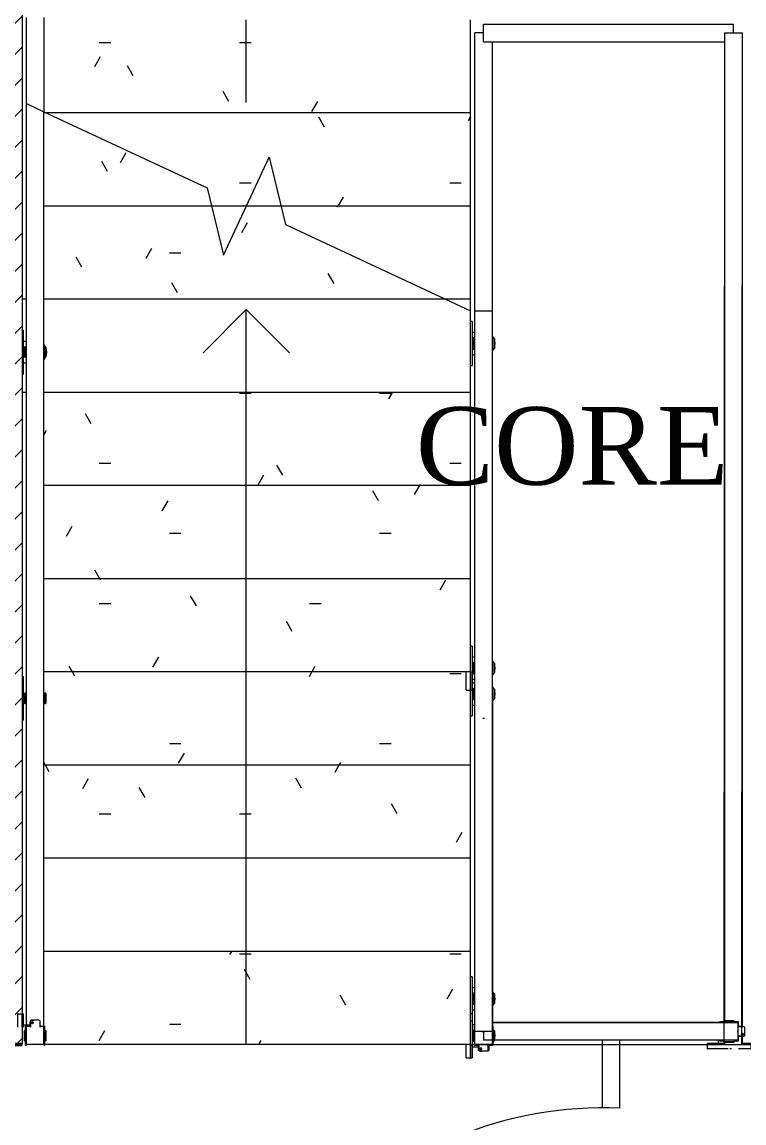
# Model space of a CAD drawing. Header units: millimetres. Extents: x -967280 to 3852, y 2833 to 1955156.
# Drawn here: x -944346 to -942253, y 646869 to 650060 of the extents above; entities that cross this region are included whole.
import ezdxf
from ezdxf.enums import TextEntityAlignment as Align

# ---------------------------------------------------------------- set-up
doc = ezdxf.new("R2010")
doc.units = ezdxf.units.MM
doc.header["$LTSCALE"] = 1000
for name, pattern in [('HRZN_Line-Ptrn-Dash', [4, 2, -2]), ('HRZN_Line-Ptrn-Sold', [9144001.0, 9144000.0, -1]), ('Overhead', [3.96875, 2.38125, -1.5875])]:
    doc.linetypes.add(name, pattern=pattern)
for name, color, linetype, lineweight in [('A-COLS', 8, 'HRZN_Line-Ptrn-Sold', 18), ('A-DIM', 7, 'Continuous', 13), ('A-FLOR-HRAL', 1, 'Continuous', 18), ('A-FLOR-PATT', 1, 'Continuous', 13), ('A-STAIR', 1, 'HRZN_Line-Ptrn-Sold', 13), ('A-WALL', 8, 'HRZN_Line-Ptrn-Sold', 50), ('Up Arrows', 3, 'Continuous', 13)]:
    doc.layers.add(name, color=color, linetype=linetype, lineweight=lineweight)
doc.layers.add('ARCH', color=8, linetype='Continuous')
doc.styles.add('ASD', font='times.ttf')
pattern_1 = [(0, (6650, -35800), (812.8, 203.2), [33.528, -576.072, 33.528, -576.072, -3251.2]), (0, (6650, -35800), (812.8, 203.2), [-1219.2, 33.528, -1185.672, 33.528, -576.072, -1422.4]), (0, (6650, -35800), (812.8, 203.2), [-3048, 33.528, -372.872, 33.528, -982.472]), (120, (6954.8, -35698.4), (-582.3764, 602.3054), [33.528, -576.072, 33.528, -576.072, -3251.2]), (120, (6954.8, -35698.4), (-582.3764, 602.3054), [-1219.2, 33.528, -1185.672, 33.528, -576.072, -1422.4]), (120, (6954.8, -35698.4), (-582.3764, 602.3054), [-3048, 33.528, -372.872, 33.528, -982.472]), (240, (7056.4, -35292), (-230.4236, -805.5054), [33.528, -576.072, 33.528, -576.072, -3251.2]), (240, (7056.4, -35292), (-230.4236, -805.5054), [-1219.2, 33.528, -1185.672, 33.528, -576.072, -1422.4]), (240, (7056.4, -35292), (-230.4236, -805.5054), [-3048, 33.528, -372.872, 33.528, -982.472])]

# ---------------------------------------------------------------- blocks, each defined once
blk = doc.blocks.new('Top Rail Type - Top Rail_Internal_-V7-GROUND FLOOR FFL_1_')
at = {"layer": 'A-STAIR', "linetype": 'Continuous'}
for p, q in [((17937.3, 21906.9), (17886.5, 21906.9)), ((17886.5, 19780), (17886.5, 21906.9)), ((17937.3, 19780), (17937.3, 21906.9)), ((17886.5, 19780), (17911.9, 19780)), ((17912.9, 19780), (17937.3, 19780))]:
    blk.add_line(p, q, dxfattribs=at)
blk = doc.blocks.new('Railing - Fascia 2-V8-GROUND FLOOR FFL_1_')
at = {"layer": 'A-FLOR-HRAL'}
for p, q in [((-15, 25.4), (-15, 40)), ((-13.4, 43.7), (-13.4, 25.4)), ((-10, 45), (10, 45)), ((10, 45), (5.1, 45)), ((13.4, 43.7), (13.4, 25.4)), ((15, 40), (15, 25.4)), ((33.6, 25.4), (33.6, 63.5)), ((38.1, 63.5), (33.6, 63.5)), ((38.1, 25.4), (38.1, 63.5)), ((50.8, 63.5), (38.1, 63.5)), ((38.1, 63.5), (38.1, 25.4)), ((50.8, 63.5), (50.8, 25.4)), ((-29, 16), (-31, 14)), ((-31, 14), (-31, 0)), ((-31, 0), (-31, 14)), ((-25.4, 16), (-29, 16)), ((-29, -16), (-29, 16)), ((-27.5, 27.5), (-27.5, 16)), ((-14.6, 27.5), (-27.5, 27.5)), ((33.6, 31.8), (14.7, 31.8)), ((27.5, 27.5), (14.7, 27.5)), ((29, 16), (25.4, 16)), ((27.5, 16), (27.5, 27.5)), ((31, 14), (29, 16)), ((29, -16), (29, 16)), ((31, 14), (31, 4.2)), ((31, 0), (31, 14)), ((31, 7.7), (31, -7.7)), ((31, -7.7), (31, 7.7)), ((31, 6.6), (31, 0)), ((31, 3.8), (31, 6.6)), ((31, 2.5), (31, 0)), ((-31, -1.1), (-31, -14)), ((-31, -14), (-31, -1.1)), ((-31, -14), (-29, -16)), ((-29, -16), (-25.4, -16)), ((-27.5, -16), (-27.5, -27.5)), ((-25.4, -27.5), (-27.5, -27.5)), ((25.4, -16), (29, -16)), ((27.5, -27.5), (25.4, -27.5)), ((27.5, -27.5), (27.5, -16)), ((29, -16), (31, -14)), ((31, -2.5), (29.7, -2.5)), ((31, -1), (31, -7.4)), ((31, -1), (31, -2.5)), ((31, -14), (31, -1.1)), ((31, -7.4), (31, -3.8)), ((31, -4.2), (31, -14))]:
    blk.add_line(p, q, dxfattribs=at)
blk.add_arc((0, 0), 33.1, 116.3285, 120.9227, dxfattribs=at)
for points, knots in [([(-15, 40), (-15, 40.1), (-15, 40.3), (-15, 40.5), (-15, 40.7), (-14.9, 40.9), (-14.9, 41), (-14.9, 41.2), (-14.8, 41.4), (-14.8, 41.5), (-14.7, 41.7), (-14.7, 41.8), (-14.6, 42), (-14.5, 42.1), (-14.4, 42.3), (-14.4, 42.4), (-14.3, 42.6), (-14.2, 42.7), (-14.1, 42.9), (-14, 43), (-13.9, 43.1), (-13.8, 43.3), (-13.6, 43.5), (-13.5, 43.6), (-13.4, 43.7)], [0, 0, 0, 0, 0.083333, 0.125, 0.166667, 0.208333, 0.25, 0.291667, 0.333333, 0.375, 0.416667, 0.458333, 0.5, 0.541667, 0.583333, 0.625, 0.666667, 0.708333, 0.75, 0.791667, 0.833333, 0.875, 0.916667, 1, 1, 1, 1]), ([(-13.4, 43.7), (-13.1, 43.9), (-12.6, 44.3), (-11.8, 44.7), (-11.1, 44.9), (-10.4, 45), (-10, 45)], [0, 0, 0, 0, 0.333333, 0.5, 0.666667, 1, 1, 1, 1]), ([(10.3, 38), (10.3, 38.3), (10.2, 38.9), (9.9, 39.5), (9.5, 39.9), (9.1, 40.3), (8.4, 40.5), (7.6, 40.5), (6.9, 40.3), (6.5, 39.9), (6, 39.5), (5.7, 38.9), (5.6, 38.3), (5.6, 38)], [0, 0, 0, 0, 0.111111, 0.222222, 0.277778, 0.333333, 0.444444, 0.555556, 0.666667, 0.722222, 0.777778, 0.888889, 1, 1, 1, 1]), ([(5.6, 38), (5.6, 37.7), (5.7, 37.1), (6, 36.5), (6.5, 36.1), (6.9, 35.7), (7.6, 35.5), (8.4, 35.5), (9.1, 35.7), (9.5, 36.1), (9.9, 36.5), (10.2, 37.1), (10.3, 37.7), (10.3, 38)], [0, 0, 0, 0, 0.111111, 0.222222, 0.277778, 0.333333, 0.444444, 0.555556, 0.666667, 0.722222, 0.777778, 0.888889, 1, 1, 1, 1]), ([(10, 45), (10.4, 45), (11.1, 44.9), (11.8, 44.7), (12.6, 44.3), (13.1, 43.9), (13.4, 43.7)], [0, 0, 0, 0, 0.333333, 0.5, 0.666667, 1, 1, 1, 1]), ([(13.4, 43.7), (13.5, 43.6), (13.7, 43.4), (13.8, 43.2), (14, 43), (14.1, 42.9), (14.2, 42.7), (14.3, 42.5), (14.4, 42.4), (14.5, 42.2), (14.6, 42), (14.7, 41.8), (14.7, 41.6), (14.8, 41.4), (14.8, 41.2), (14.9, 41), (14.9, 40.8), (15, 40.6), (15, 40.3), (15, 40.1), (15, 40)], [0, 0, 0, 0, 0.1, 0.15, 0.2, 0.25, 0.3, 0.35, 0.4, 0.45, 0.5, 0.55, 0.6, 0.65, 0.7, 0.75, 0.8, 0.85, 0.9, 1, 1, 1, 1])]:
    blk.add_open_spline(points, degree=3, knots=knots, dxfattribs=at)
for points in [[(6.5, 38), (6.5, 38.2), (6.6, 38.6), (6.7, 39), (6.8, 39.2)], [(6.8, 36.8), (6.7, 37), (6.6, 37.4), (6.5, 37.8), (6.5, 38)], [(6.8, 39.2), (7, 39.4), (7.2, 39.8), (7.8, 40.2), (8.5, 40.5), (9.2, 40.5), (9.6, 40.4), (9.9, 40.3)], [(8.5, 35.5), (8.3, 35.6), (7.8, 35.8), (7.2, 36.2), (7, 36.6), (6.8, 36.8)]]:
    blk.add_open_spline(points, degree=3, dxfattribs=at)
blk = doc.blocks.new('Railing - Fascia 2-V6-GROUND FLOOR FFL_1_')
at = {"layer": 'A-FLOR-HRAL'}
for p, q in [((33.6, -63.5), (33.6, 63.5)), ((38.1, 63.5), (33.6, 63.5)), ((-29, 16), (-31, 14)), ((-31, 14), (-31, -14)), ((-31, -14), (-31, 14)), ((-25.4, 16), (-29, 16)), ((-29, -16), (-29, 16)), ((33.6, 31.8), (25.4, 31.8)), ((29, 16), (25.4, 16)), ((31, 14), (29, 16)), ((29, -16), (29, 16)), ((31, 14), (31, 4.2)), ((31, -14), (31, 14)), ((31, 7.7), (31, -7.7)), ((31, -7.7), (31, 7.7)), ((31, 6.6), (31, -7.4)), ((31, 3.8), (31, 6.6)), ((31, 2.5), (31, 0)), ((31, 0), (31, -2.5)), ((-31, -14), (-29, -16)), ((-29, -16), (-25.4, -16)), ((25.4, -16), (29, -16)), ((25.4, -31.7), (33.6, -31.7)), ((29, -16), (31, -14)), ((31, -2.5), (29.7, -2.5)), ((31, -7.4), (31, -3.8)), ((31, -4.2), (31, -14)), ((33.6, -63.5), (38.1, -63.5))]:
    blk.add_line(p, q, dxfattribs=at)
for start, end in [(151.5731, 208.4269), (140.7438, 150.4613), (209.5387, 219.2562)]:
    blk.add_arc((0, 0), 33.1, start, end, dxfattribs=at)
blk = doc.blocks.new('Railing - Fascia 2-V11-GROUND FLOOR FFL_1_')
at = {"layer": 'A-FLOR-HRAL'}
for p, q in [((33.6, -63.5), (33.6, 63.5)), ((38.1, 63.5), (33.6, 63.5)), ((-29, 16), (-31, 14)), ((-31, 14), (-31, -14)), ((-31, -14), (-31, 14)), ((-25.4, 16), (-29, 16)), ((-29, -16), (-29, 16)), ((29, 16), (25.4, 16)), ((31, 14), (29, 16)), ((29, -16), (29, 16)), ((31, 14), (31, 4.2)), ((31, -14), (31, 14)), ((31, 7.7), (31, -7.7)), ((31, -7.7), (31, 7.7)), ((31, 6.6), (31, -7.4)), ((31, 3.8), (31, 6.6)), ((31, 2.5), (31, 0)), ((31, 0), (31, -2.5)), ((-31, -14), (-29, -16)), ((-29, -16), (-25.4, -16)), ((25.4, -16), (29, -16)), ((29, -16), (31, -14)), ((31, -2.5), (29.7, -2.5)), ((31, -7.4), (31, -3.8)), ((31, -4.2), (31, -14)), ((33.6, -63.5), (38.1, -63.5))]:
    blk.add_line(p, q, dxfattribs=at)
blk = doc.blocks.new('Railing - Railing-3618987-GROUND FLOOR FFL_1_')
at = {"extrusion": (0, 0, -1), "zscale": -1}
for name, p in [('Railing - Fascia 2-V6-GROUND FLOOR FFL_1_', (-15888.1, 21786.9)), ('Railing - Fascia 2-V11-GROUND FLOOR FFL_1_', (-15888.1, 20783.5)), ('Railing - Fascia 2-V8-GROUND FLOOR FFL_1_', (-15888.1, 19805.4))]:
    blk.add_blockref(name, p, dxfattribs=at)
blk = doc.blocks.new('Top Rail Type - Top Rail_Internal_-3619004-GROUND FLOOR FFL_1_')
at = {"layer": 'A-STAIR', "linetype": 'Continuous'}
for p, q in [((19186.5, 22757.2), (19186.5, 22483.5)), ((19237.3, 22507.2), (19237.3, 22757.2))]:
    blk.add_line(p, q, dxfattribs=at)
blk = doc.blocks.new('Top Rail Type - Top Rail_Internal_-V16-GROUND FLOOR FFL_1_')
at = {"layer": 'A-STAIR', "linetype": 'Continuous'}
for p, q in [((19237.3, 22507.2), (19186.5, 22483.5)), ((19237.3, 19780), (19237.3, 22507.2)), ((19186.5, 19780), (19186.5, 22483.5)), ((19186.5, 19780), (19237.3, 19780))]:
    blk.add_line(p, q, dxfattribs=at)
blk = doc.blocks.new('Railing - Fascia 2-3605761-GROUND FLOOR FFL_1_')
at = {"layer": 'A-FLOR-HRAL'}
for p, q in [((-15, 25.4), (-15, 40)), ((-13.4, 43.7), (-13.4, 25.4)), ((-10, 45), (10, 45)), ((10, 45), (5.1, 45)), ((13.4, 43.7), (13.4, 25.4)), ((15, 40), (15, 25.4)), ((33.6, -63.5), (33.6, 63.5)), ((38.1, 63.5), (33.6, 63.5)), ((38.1, 25.4), (38.1, 63.5)), ((50.8, 63.5), (38.1, 63.5)), ((38.1, 63.5), (38.1, 25.4)), ((50.8, 63.5), (50.8, 25.4)), ((-29, 16), (-31, 14)), ((-31, 14), (-31, -14)), ((-31, -14), (-31, 14)), ((-25.4, 16), (-29, 16)), ((-29, -16), (-29, 16)), ((-27.5, 27.5), (-27.5, 16)), ((-14.6, 27.5), (-27.5, 27.5)), ((33.6, 31.8), (14.7, 31.8)), ((27.5, 27.5), (14.7, 27.5)), ((29, 16), (25.4, 16)), ((27.5, 16), (27.5, 27.5)), ((31, 14), (29, 16)), ((29, -16), (29, 16)), ((31, 14), (31, 4.2)), ((31, -14), (31, 14)), ((31, 7.7), (31, -7.7)), ((31, -7.7), (31, 7.7)), ((31, 6.6), (31, -7.4)), ((31, 3.8), (31, 6.6)), ((31, 2.5), (31, 0)), ((31, 0), (31, -2.5)), ((-31, -14), (-29, -16)), ((-29, -16), (-25.4, -16)), ((-27.5, -16), (-27.5, -27.5)), ((-25.4, -27.5), (-27.5, -27.5)), ((25.4, -16), (29, -16)), ((27.5, -27.5), (25.4, -27.5)), ((25.4, -31.7), (33.6, -31.7)), ((27.5, -27.5), (27.5, -16)), ((29, -16), (31, -14)), ((31, -2.5), (29.7, -2.5)), ((31, -7.4), (31, -3.8)), ((31, -4.2), (31, -14)), ((33.6, -63.5), (38.1, -63.5))]:
    blk.add_line(p, q, dxfattribs=at)
for start, end in [(153.3139, 208.4269), (146.8198, 150.4613), (116.3285, 121.7282), (209.5387, 213.1802)]:
    blk.add_arc((0, 0), 33.1, start, end, dxfattribs=at)
for points, knots in [([(-15, 40), (-15, 40.1), (-15, 40.3), (-15, 40.5), (-15, 40.7), (-14.9, 40.9), (-14.9, 41), (-14.9, 41.2), (-14.8, 41.4), (-14.8, 41.5), (-14.7, 41.7), (-14.7, 41.8), (-14.6, 42), (-14.5, 42.1), (-14.4, 42.3), (-14.4, 42.4), (-14.3, 42.6), (-14.2, 42.7), (-14.1, 42.9), (-14, 43), (-13.9, 43.1), (-13.8, 43.3), (-13.6, 43.5), (-13.5, 43.6), (-13.4, 43.7)], [0, 0, 0, 0, 0.083333, 0.125, 0.166667, 0.208333, 0.25, 0.291667, 0.333333, 0.375, 0.416667, 0.458333, 0.5, 0.541667, 0.583333, 0.625, 0.666667, 0.708333, 0.75, 0.791667, 0.833333, 0.875, 0.916667, 1, 1, 1, 1]), ([(-13.4, 43.7), (-13.1, 43.9), (-12.6, 44.3), (-11.8, 44.7), (-11.1, 44.9), (-10.4, 45), (-10, 45)], [0, 0, 0, 0, 0.333333, 0.5, 0.666667, 1, 1, 1, 1]), ([(10.3, 38), (10.3, 38.3), (10.2, 38.9), (9.9, 39.5), (9.5, 39.9), (9.1, 40.3), (8.4, 40.5), (7.6, 40.5), (6.9, 40.3), (6.5, 39.9), (6, 39.5), (5.7, 38.9), (5.6, 38.3), (5.6, 38)], [0, 0, 0, 0, 0.111111, 0.222222, 0.277778, 0.333333, 0.444444, 0.555556, 0.666667, 0.722222, 0.777778, 0.888889, 1, 1, 1, 1]), ([(5.6, 38), (5.6, 37.7), (5.7, 37.1), (6, 36.5), (6.5, 36.1), (6.9, 35.7), (7.6, 35.5), (8.4, 35.5), (9.1, 35.7), (9.5, 36.1), (9.9, 36.5), (10.2, 37.1), (10.3, 37.7), (10.3, 38)], [0, 0, 0, 0, 0.111111, 0.222222, 0.277778, 0.333333, 0.444444, 0.555556, 0.666667, 0.722222, 0.777778, 0.888889, 1, 1, 1, 1]), ([(10, 45), (10.4, 45), (11.1, 44.9), (11.8, 44.7), (12.6, 44.3), (13.1, 43.9), (13.4, 43.7)], [0, 0, 0, 0, 0.333333, 0.5, 0.666667, 1, 1, 1, 1]), ([(13.4, 43.7), (13.5, 43.6), (13.7, 43.4), (13.8, 43.2), (14, 43), (14.1, 42.9), (14.2, 42.7), (14.3, 42.5), (14.4, 42.4), (14.5, 42.2), (14.6, 42), (14.7, 41.8), (14.7, 41.6), (14.8, 41.4), (14.8, 41.2), (14.9, 41), (14.9, 40.8), (15, 40.6), (15, 40.3), (15, 40.1), (15, 40)], [0, 0, 0, 0, 0.1, 0.15, 0.2, 0.25, 0.3, 0.35, 0.4, 0.45, 0.5, 0.55, 0.6, 0.65, 0.7, 0.75, 0.8, 0.85, 0.9, 1, 1, 1, 1])]:
    blk.add_open_spline(points, degree=3, knots=knots, dxfattribs=at)
for points in [[(6.5, 38), (6.5, 38.2), (6.6, 38.6), (6.7, 39), (6.8, 39.2)], [(6.8, 36.8), (6.7, 37), (6.6, 37.4), (6.5, 37.8), (6.5, 38)], [(6.8, 39.2), (7, 39.4), (7.2, 39.8), (7.8, 40.2), (8.5, 40.5), (9.2, 40.5), (9.6, 40.4), (9.9, 40.3)], [(8.5, 35.5), (8.3, 35.6), (7.8, 35.8), (7.2, 36.2), (7, 36.6), (6.8, 36.8)]]:
    blk.add_open_spline(points, degree=3, dxfattribs=at)
blk = doc.blocks.new('Railing - Fascia 2-3619660-GROUND FLOOR FFL_1_')
at = {"layer": 'A-FLOR-HRAL'}
for p, q in [((33.6, -63.5), (33.6, 63.5)), ((38.1, 63.5), (33.6, 63.5)), ((-29, 16), (-31, 14)), ((-31, 14), (-31, -14)), ((-31, -14), (-31, 14)), ((-25.4, 16), (-29, 16)), ((-29, -16), (-29, 16)), ((33.6, 31.8), (25.4, 31.8)), ((29, 16), (25.4, 16)), ((31, 14), (29, 16)), ((29, -16), (29, 16)), ((31, 14), (31, 4.2)), ((31, -14), (31, 14)), ((31, 7.7), (31, -7.7)), ((31, -7.7), (31, 7.7)), ((31, 6.6), (31, -7.4)), ((31, 3.8), (31, 6.6)), ((31, 2.5), (31, 0)), ((31, 0), (31, -2.5)), ((-31, -14), (-29, -16)), ((-29, -16), (-25.4, -16)), ((25.4, -16), (29, -16)), ((25.4, -31.7), (33.6, -31.7)), ((29, -16), (31, -14)), ((31, -2.5), (29.7, -2.5)), ((31, -7.4), (31, -3.8)), ((31, -4.2), (31, -14)), ((33.6, -63.5), (38.1, -63.5))]:
    blk.add_line(p, q, dxfattribs=at)
for start, end in [(151.5731, 208.4269), (140.7438, 150.4613), (209.5387, 219.2562)]:
    blk.add_arc((0, 0), 33.1, start, end, dxfattribs=at)
blk = doc.blocks.new('Railing - Fascia 2-3619662-GROUND FLOOR FFL_1_')
at = {"layer": 'A-FLOR-HRAL'}
for p, q in [((33.6, -63.5), (33.6, 63.5)), ((38.1, 63.5), (33.6, 63.5)), ((-29, 16), (-31, 14)), ((-31, 14), (-31, -14)), ((-31, -14), (-31, 14)), ((-25.4, 16), (-29, 16)), ((-29, 11.5), (-29, 16)), ((-29, -16), (-29, 11.3)), ((33.6, 31.8), (25.4, 31.8)), ((29, 16), (25.4, 16)), ((31, 14), (29, 16)), ((29, 11.5), (29, 16)), ((29, -16), (29, 11.3)), ((31, 14), (31, 4.2)), ((31, -14), (31, 14)), ((31, 7.7), (31, -7.7)), ((31, -7.7), (31, 7.7)), ((31, 6.6), (31, -7.4)), ((31, 3.8), (31, 6.6)), ((31, 2.5), (31, 0)), ((31, 0), (31, -2.5)), ((-31, -14), (-29, -16)), ((-29, -16), (-25.4, -16)), ((25.4, -16), (29, -16)), ((25.4, -31.7), (33.6, -31.7)), ((29, -16), (31, -14)), ((31, -2.5), (29.7, -2.5)), ((31, -7.4), (31, -3.8)), ((31, -4.2), (31, -14)), ((33.6, -63.5), (38.1, -63.5))]:
    blk.add_line(p, q, dxfattribs=at)
for start, end in [(151.5731, 208.4269), (140.7438, 150.4613), (209.5387, 219.2562)]:
    blk.add_arc((0, 0), 33.1, start, end, dxfattribs=at)
blk = doc.blocks.new('Railing - Railing-3619633-GROUND FLOOR FFL_1_')
at = {"extrusion": (0, 0, -1), "zscale": -1, "rotation": 180}
for name, p in [('Railing - Fascia 2-3619662-GROUND FLOOR FFL_1_', (-17911.9, 21811.9)), ('Railing - Fascia 2-3619660-GROUND FLOOR FFL_1_', (-17911.9, 20795.9)), ('Railing - Fascia 2-3605761-GROUND FLOOR FFL_1_', (-17911.9, 19805.4))]:
    blk.add_blockref(name, p, dxfattribs=at)
blk = doc.blocks.new('Railing - Fascia 2-V17-GROUND FLOOR FFL_1_')
at = {"layer": 'A-FLOR-HRAL'}
for p, q in [((-15, 25.4), (-15, 40)), ((-13.4, 43.7), (-13.4, 25.4)), ((-10, 45), (10, 45)), ((10, 45), (5.1, 45)), ((13.4, 43.7), (13.4, 25.4)), ((15, 40), (15, 25.4)), ((33.6, 39.8), (33.6, 63.5)), ((38.1, 63.5), (33.6, 63.5)), ((38.1, 39.8), (38.1, 63.5)), ((50.8, 63.5), (38.1, 63.5)), ((38.1, 63.5), (38.1, 39.8)), ((50.8, 63.5), (50.8, 26.9)), ((-29, 16), (-31, 14)), ((-31, 14), (-31, -14)), ((-31, -14), (-31, 14)), ((-25.4, 16), (-29, 16)), ((-29, -16), (-29, 16)), ((-27.5, 27.5), (-27.5, 16)), ((-14.6, 27.5), (-27.5, 27.5)), ((27.5, 27.5), (14.7, 27.5)), ((29, 16), (25.4, 16)), ((27.5, 16), (27.5, 27.5)), ((31, 14), (29, 16)), ((29, -16), (29, 16)), ((31, 14), (31, 4.8)), ((31, -14), (31, 14)), ((31, 7.7), (31, -7.7)), ((31, -7.7), (31, 7.7)), ((31, 6.6), (31, 5.4)), ((31, 5.4), (31, 6.6)), ((31, 4.4), (31, -7.4)), ((31, 3.8), (31, 4.4)), ((31, 2.5), (31, 0)), ((31, 0), (31, -2.5)), ((50.8, 6.8), (50.8, 1.9)), ((-31, -14), (-29, -16)), ((-29, -16), (-25.4, -16)), ((-27.5, -16), (-27.5, -27.5)), ((-25.4, -27.5), (-27.5, -27.5)), ((25.4, -16), (29, -16)), ((27.5, -27.5), (25.4, -27.5)), ((25.4, -31.7), (33.6, -31.7)), ((27.5, -27.5), (27.5, -16)), ((29, -16), (31, -14)), ((31, -2.5), (29.7, -2.5)), ((31, -7.4), (31, -3.8)), ((31, -4.2), (31, -14)), ((33.6, -63.5), (33.6, -15.2)), ((38.1, -63.5), (38.1, -15.2)), ((38.1, -15.2), (38.1, -63.5)), ((50.8, -2.4), (50.8, -63.5)), ((33.6, -63.5), (38.1, -63.5)), ((38.1, -63.5), (50.8, -63.5))]:
    blk.add_line(p, q, dxfattribs=at)
for start, end in [(205.2175, 208.4269), (209.5387, 213.1802)]:
    blk.add_arc((0, 0), 33.1, start, end, dxfattribs=at)
for points, knots in [([(-15, 40), (-15, 40.1), (-15, 40.3), (-15, 40.5), (-15, 40.7), (-14.9, 40.9), (-14.9, 41), (-14.9, 41.2), (-14.8, 41.4), (-14.8, 41.5), (-14.7, 41.7), (-14.7, 41.8), (-14.6, 42), (-14.5, 42.1), (-14.4, 42.3), (-14.4, 42.4), (-14.3, 42.6), (-14.2, 42.7), (-14.1, 42.9), (-14, 43), (-13.9, 43.1), (-13.8, 43.3), (-13.6, 43.5), (-13.5, 43.6), (-13.4, 43.7)], [0, 0, 0, 0, 0.083333, 0.125, 0.166667, 0.208333, 0.25, 0.291667, 0.333333, 0.375, 0.416667, 0.458333, 0.5, 0.541667, 0.583333, 0.625, 0.666667, 0.708333, 0.75, 0.791667, 0.833333, 0.875, 0.916667, 1, 1, 1, 1]), ([(-13.4, 43.7), (-13.1, 43.9), (-12.6, 44.3), (-11.8, 44.7), (-11.1, 44.9), (-10.4, 45), (-10, 45)], [0, 0, 0, 0, 0.333333, 0.5, 0.666667, 1, 1, 1, 1]), ([(10.3, 38), (10.3, 38.3), (10.2, 38.9), (9.9, 39.5), (9.5, 39.9), (9.1, 40.3), (8.4, 40.5), (7.6, 40.5), (6.9, 40.3), (6.5, 39.9), (6, 39.5), (5.7, 38.9), (5.6, 38.3), (5.6, 38)], [0, 0, 0, 0, 0.111111, 0.222222, 0.277778, 0.333333, 0.444444, 0.555556, 0.666667, 0.722222, 0.777778, 0.888889, 1, 1, 1, 1]), ([(5.6, 38), (5.6, 37.7), (5.7, 37.1), (6, 36.5), (6.5, 36.1), (6.9, 35.7), (7.6, 35.5), (8.4, 35.5), (9.1, 35.7), (9.5, 36.1), (9.9, 36.5), (10.2, 37.1), (10.3, 37.7), (10.3, 38)], [0, 0, 0, 0, 0.111111, 0.222222, 0.277778, 0.333333, 0.444444, 0.555556, 0.666667, 0.722222, 0.777778, 0.888889, 1, 1, 1, 1]), ([(10, 45), (10.4, 45), (11.1, 44.9), (11.8, 44.7), (12.6, 44.3), (13.1, 43.9), (13.4, 43.7)], [0, 0, 0, 0, 0.333333, 0.5, 0.666667, 1, 1, 1, 1]), ([(13.4, 43.7), (13.5, 43.6), (13.7, 43.4), (13.8, 43.2), (14, 43), (14.1, 42.9), (14.2, 42.7), (14.3, 42.5), (14.4, 42.4), (14.5, 42.2), (14.6, 42), (14.7, 41.8), (14.7, 41.6), (14.8, 41.4), (14.8, 41.2), (14.9, 41), (14.9, 40.8), (15, 40.6), (15, 40.3), (15, 40.1), (15, 40)], [0, 0, 0, 0, 0.1, 0.15, 0.2, 0.25, 0.3, 0.35, 0.4, 0.45, 0.5, 0.55, 0.6, 0.65, 0.7, 0.75, 0.8, 0.85, 0.9, 1, 1, 1, 1])]:
    blk.add_open_spline(points, degree=3, knots=knots, dxfattribs=at)
for points in [[(6.5, 38), (6.5, 38.2), (6.6, 38.6), (6.7, 39), (6.8, 39.2)], [(6.8, 36.8), (6.7, 37), (6.6, 37.4), (6.5, 37.8), (6.5, 38)], [(6.8, 39.2), (7, 39.4), (7.2, 39.8), (7.8, 40.2), (8.5, 40.5), (9.2, 40.5), (9.6, 40.4), (9.9, 40.3)], [(8.5, 35.5), (8.3, 35.6), (7.8, 35.8), (7.2, 36.2), (7, 36.6), (6.8, 36.8)]]:
    blk.add_open_spline(points, degree=3, dxfattribs=at)
blk = doc.blocks.new('Railing - Fascia 2-V18-GROUND FLOOR FFL_1_')
at = {"layer": 'A-FLOR-HRAL'}
for p, q in [((33.6, -63.5), (33.6, 63.5)), ((38.1, 63.5), (33.6, 63.5)), ((-29, 16), (-31, 14)), ((-31, 14), (-31, -14)), ((-31, -14), (-31, 14)), ((-25.4, 16), (-29, 16)), ((-29, -16), (-29, 16)), ((33.6, 31.8), (25.4, 31.8)), ((29, 16), (25.4, 16)), ((31, 14), (29, 16)), ((29, -16), (29, 16)), ((31, 14), (31, 4.2)), ((31, -14), (31, 14)), ((31, 7.7), (31, -7.7)), ((31, -7.7), (31, 7.7)), ((31, 6.6), (31, -7.4)), ((31, 3.8), (31, 6.6)), ((31, 2.5), (31, 0)), ((31, 0), (31, -2.5)), ((-31, -14), (-29, -16)), ((-29, -16), (-25.4, -16)), ((25.4, -16), (29, -16)), ((25.4, -31.7), (33.6, -31.7)), ((29, -16), (31, -14)), ((31, -2.5), (29.7, -2.5)), ((31, -7.4), (31, -3.8)), ((31, -4.2), (31, -14)), ((33.6, -63.5), (38.1, -63.5))]:
    blk.add_line(p, q, dxfattribs=at)
for start, end in [(151.5731, 208.4269), (140.7438, 150.4613), (209.5387, 219.2562)]:
    blk.add_arc((0, 0), 33.1, start, end, dxfattribs=at)
blk = doc.blocks.new('Railing - Fascia 2-V19-GROUND FLOOR FFL_1_')
at = {"layer": 'A-FLOR-HRAL'}
for p, q in [((33.6, -63.5), (33.6, 63.5)), ((38.1, 63.5), (33.6, 63.5)), ((38.1, 11), (38.1, 63.5)), ((50.8, 63.5), (38.1, 63.5)), ((38.1, 63.5), (38.1, 11)), ((50.8, 63.5), (50.8, 11)), ((-29, 16), (-31, 14)), ((-31, 14), (-31, 9.9)), ((-31, -14), (-31, 14)), ((-31, 9.1), (-31, -14)), ((-25.4, 16), (-29, 16)), ((-29, -16), (-29, 16)), ((33.6, 31.8), (25.4, 31.8)), ((29, 16), (25.4, 16)), ((31, 14), (29, 16)), ((29, -16), (29, 16)), ((31, 14), (31, 9.9)), ((31, -14), (31, 14)), ((31, 9.1), (31, 4.2)), ((31, 7.7), (31, -7.7)), ((31, -7.7), (31, 7.7)), ((31, 6.6), (31, -7.4)), ((31, 3.8), (31, 6.6)), ((31, 2.5), (31, 0)), ((31, 0), (31, -2.5)), ((-31, -14), (-29, -16)), ((-29, -16), (-25.4, -16)), ((25.4, -16), (29, -16)), ((25.4, -31.7), (33.6, -31.7)), ((29, -16), (31, -14)), ((31, -2.5), (29.7, -2.5)), ((31, -7.4), (31, -3.8)), ((31, -4.2), (31, -14)), ((33.6, -63.5), (38.1, -63.5))]:
    blk.add_line(p, q, dxfattribs=at)
for start, end in [(151.5731, 208.4269), (140.7438, 150.4613), (209.5387, 219.2562)]:
    blk.add_arc((0, 0), 33.1, start, end, dxfattribs=at)
blk = doc.blocks.new('Railing - Railing-V20-GROUND FLOOR FFL_1_')
at = {"layer": 'A-FLOR-HRAL', "lineweight": 13}
for p, q in [((17914.3, 19815.7), (17914.3, 19818.1)), ((17911.9, 19815.7), (17914.3, 19815.7))]:
    blk.add_line(p, q, dxfattribs=at)
at = {"extrusion": (0, 0, -1), "zscale": -1}
for name, p, rotation in [('Railing - Fascia 2-V19-GROUND FLOOR FFL_1_', (-17911.9, 20871), 180), ('Railing - Fascia 2-V18-GROUND FLOOR FFL_1_', (-17911.9, 19912.6), 180), ('Railing - Fascia 2-V17-GROUND FLOOR FFL_1_', (-17200.4, 19818.1), 270.0000000000003)]:
    blk.add_blockref(name, p, dxfattribs=dict(at, rotation=rotation))
blk = doc.blocks.new('Top Rail Type - Top Rail_Internal_-3619642-GROUND FLOOR FFL_1_')
at = {"layer": 'A-STAIR', "linetype": 'Continuous'}
for p, q in [((17886.5, 20773.4), (17886.5, 19780)), ((17937.3, 19780), (17937.3, 20773.4)), ((17909.2, 20725.3), (17914.6, 20725.3))]:
    blk.add_line(p, q, dxfattribs=at)
at = {"layer": 'A-STAIR', "linetype": 'Continuous', "flags": 128}
blk.add_lwpolyline([(17912.9, 19780), (17911.9, 19780), (17909.9, 19780)], dxfattribs=at)
blk = doc.blocks.new('Top Rail Type - Top Rail_Internal_-V21-GROUND FLOOR FFL_1_')
at = {"layer": 'A-STAIR', "linetype": 'Continuous'}
for p, q in [((17886.5, 20773.4), (17886.5, 19818.1)), ((17937.3, 19818.1), (17937.3, 20773.4)), ((17909.2, 20725.3), (17914.6, 20725.3)), ((17886.5, 19843.5), (17175, 19843.5)), ((17175, 19815.8), (17175, 19820.4)), ((17911.9, 19818.1), (17911.9, 19815.8)), ((17175, 19792.7), (17911.9, 19792.7))]:
    blk.add_line(p, q, dxfattribs=at)
at = {"layer": 'A-STAIR', "linetype": 'Continuous', "flags": 128}
blk.add_lwpolyline([(17913.1, 19818.1), (17911.9, 19818.1), (17909.9, 19818.1)], dxfattribs=at)
blk = doc.blocks.new('Top Rail Type - Top Rail_Internal_-V22-GROUND FLOOR FFL_1_')
at = {"layer": 'A-STAIR', "linetype": 'Continuous'}
for p, q in [((17188.1, 22711.9), (17188.1, 22737.3)), ((17275.5, 22737.3), (17188.1, 22737.3)), ((17815.5, 22737.3), (17275.5, 22737.3)), ((17911.9, 22737.3), (17815.5, 22737.3)), ((17911.9, 22711.9), (17911.9, 22737.3)), ((17188.1, 22711.9), (17162.7, 22711.9)), ((17162.7, 22711.9), (17162.7, 19832.7)), ((17213.5, 22711.9), (17188.1, 22711.9)), ((17213.5, 22711.9), (17213.5, 19847.1)), ((17911.9, 22711.9), (17937.3, 22711.9)), ((17911.9, 22686.5), (17911.9, 22711.9)), ((17937.3, 21906.9), (17937.3, 22711.9)), ((17275.5, 22686.5), (17213.5, 22686.5)), ((17815.5, 22686.5), (17275.5, 22686.5)), ((17911.9, 22686.5), (17815.5, 22686.5)), ((17886.5, 21906.9), (17886.5, 22686.5)), ((17162.7, 19812.5), (17162.7, 19807.8)), ((17162.7, 19803.4), (17162.7, 19780)), ((17213.5, 19789.1), (17213.5, 19780)), ((17188.1, 19780), (17162.7, 19780)), ((17213.5, 19780), (17188.1, 19780))]:
    blk.add_line(p, q, dxfattribs=at)
blk = doc.blocks.new('Top Rail Type - Top Rail_Internal_-V23-GROUND FLOOR FFL_1_')
at = {"layer": 'A-STAIR', "linetype": 'Continuous'}
for p, q in [((17937.3, 21906.9), (17886.5, 21906.9)), ((17886.5, 19818.1), (17886.5, 21906.9)), ((17937.3, 19818.1), (17937.3, 21906.9)), ((17175, 19843.5), (17175, 19792.7)), ((17175, 19843.5), (17886.5, 19843.5)), ((17886.5, 19818.1), (17937.3, 19818.1)), ((17911.9, 19818.1), (17911.9, 19792.7)), ((17175, 19792.7), (17911.9, 19792.7))]:
    blk.add_line(p, q, dxfattribs=at)
blk = doc.blocks.new('A$Ca5ad4f3b')
at = {"ltscale": 6, "style": 'ASD'}
blk.add_text('CORE 2', height=225, dxfattribs=at).set_placement((18122, -5084.7), align=Align.MIDDLE_CENTER)
blk = doc.blocks.new('A$C1e5dc022')
at = {"layer": 'A-COLS'}
h = blk.add_hatch(dxfattribs=at)
h.set_pattern_fill('ANSI31', color=4, scale=20, angle=180)
h.set_pattern_definition([(225, (-217548.726, -1233776.03), (44.9012806, -44.9012806), [])])
h.paths.add_polyline_path([(22500, -16020), (22200, -16020), (22200, -10500), (22500, -10500)])
at = {"layer": 'A-STAIR', "linetype": 'Continuous'}
h = blk.add_hatch(dxfattribs=at)
h.set_pattern_fill('FP_13', color=4, style=0, pattern_type=2)
h.set_pattern_definition(pattern_1)
h.paths.add_polyline_path([(23800, -13320), (22571, -13320), (22563.5, -13316.5), (22563.5, -13050), (23723.6, -13050), (23723.6, -13054.5), (23755.4, -13054.5), (23755.4, -13073.1), (23744, -13074.2), (23742.3, -13076.9), (23742.7, -13078.1), (23750.7, -13078.3), (23751.6, -13080.5), (23750, -13082.4), (23742.1, -13083.1), (23742.7, -13100.5), (23745.7, -13102.9), (23747.1, -13103.1), (23757.9, -13103.1), (23758.7, -13105.1), (23764, -13111.8), (23774.8, -13118.5), (23778.7, -13120.1), (23787.1, -13121.2), (23798.4, -13118.9), (23800, -13118.2), (23800, -13195.8)])
h.paths.add_polyline_path([(22512.7, -13292.8), (22500, -13286.9), (22500, -13073.1), (22504.5, -13073.1), (22504.5, -13050), (22512.7, -13051), (22512.7, -13286.9)])
h = blk.add_hatch(dxfattribs=at)
h.set_pattern_fill('FP_13', color=4, style=0, pattern_type=2)
h.set_pattern_definition(pattern_1)
h.paths.add_polyline_path([(22563.5, -13590), (22563.5, -13320), (22571, -13320), (23036.7, -13537.2), (23049.6, -13590), (22568.1, -13590)])
h.paths.add_polyline_path([(23150, -13590), (23216, -13448.4), (23250.4, -13590)])
h.paths.add_polyline_path([(22500, -13590), (22500, -13320), (22512.7, -13320), (22512.7, -13590)])
h = blk.add_hatch(dxfattribs=at)
h.set_pattern_fill('FP_13', color=4, style=0, pattern_type=2)
h.set_pattern_definition(pattern_1)
h.paths.add_polyline_path([(22563.5, -13590), (22563.5, -13320), (22571, -13320), (23036.7, -13537.2), (23049.6, -13590), (22568.1, -13590)])
h.paths.add_polyline_path([(23150, -13590), (23216, -13448.4), (23250.4, -13590)])
h.paths.add_polyline_path([(22500, -13590), (22500, -13320), (22512.7, -13320), (22512.7, -13590)])
h = blk.add_hatch(dxfattribs=at)
h.set_pattern_fill('FP_13', color=4, style=0, pattern_type=2)
h.set_pattern_definition(pattern_1)
h.paths.add_polyline_path([(23450.7, -13590), (23250.4, -13590), (23216, -13448.4), (23150, -13590), (23049.6, -13590), (23036.7, -13537.2), (22571, -13320), (23800, -13320), (23800, -13590), (23744.9, -13590)])
h = blk.add_hatch(dxfattribs=at)
h.set_pattern_fill('FP_13', color=4, style=0, pattern_type=2)
h.set_pattern_definition(pattern_1)
h.paths.add_polyline_path([(22500, -13860), (22500, -13590), (22512.7, -13590), (22512.7, -13860)])
h.paths.add_polyline_path([(22563.5, -13860), (22563.5, -13590), (23049.6, -13590), (23084, -13731.6), (23150, -13590), (23250.4, -13590), (23263.3, -13642.8), (23729, -13860), (22568.1, -13860)])
h = blk.add_hatch(dxfattribs=at)
h.set_pattern_fill('FP_13', color=4, style=0, pattern_type=2)
h.set_pattern_definition(pattern_1)
h.paths.add_polyline_path([(22500, -13860), (22500, -13590), (22512.7, -13590), (22512.7, -13860)])
h.paths.add_polyline_path([(22563.5, -13860), (22563.5, -13590), (23049.6, -13590), (23084, -13731.6), (23150, -13590), (23250.4, -13590), (23263.3, -13642.8), (23729, -13860), (22568.1, -13860)])
h = blk.add_hatch(dxfattribs=at)
h.set_pattern_fill('FP_13', color=4, style=0, pattern_type=2)
h.set_pattern_definition(pattern_1)
h.paths.add_polyline_path([(23729, -13860), (23263.3, -13642.8), (23250.4, -13590), (23800, -13590), (23800, -13860), (23744.9, -13860)])
h.paths.add_polyline_path([(23084, -13731.6), (23049.6, -13590), (23150, -13590), (23125.4, -13642.8)])
h = blk.add_hatch(dxfattribs=at)
h.set_pattern_fill('FP_13', color=4, style=0, pattern_type=2)
h.set_pattern_definition(pattern_1)
h.paths.add_polyline_path([(23800, -14400), (22563.5, -14400), (22563.5, -14130), (23800, -14130), (23800, -14267.7)])
h.paths.add_polyline_path([(22512.7, -14400), (22500, -14400), (22500, -14130), (22512.7, -14130), (22512.7, -14267.7)])
h = blk.add_hatch(dxfattribs=at)
h.set_pattern_fill('FP_13', color=4, style=0, pattern_type=2)
h.set_pattern_definition(pattern_1)
h.paths.add_polyline_path([(23800, -14400), (22563.5, -14400), (22563.5, -14130), (23800, -14130), (23800, -14267.7)])
h.paths.add_polyline_path([(22512.7, -14400), (22500, -14400), (22500, -14130), (22512.7, -14130), (22512.7, -14267.7)])
h = blk.add_hatch(dxfattribs=at)
h.set_pattern_fill('FP_13', color=4, style=0, pattern_type=2)
h.set_pattern_definition(pattern_1)
h.paths.add_polyline_path([(22568.1, -14670), (22563.5, -14670), (22563.5, -14400), (23800, -14400), (23800, -14670), (22862.3, -14670)])
h.paths.add_polyline_path([(22500, -14670), (22500, -14400), (22512.7, -14400), (22512.7, -14670)])
h = blk.add_hatch(dxfattribs=at)
h.set_pattern_fill('FP_13', color=4, style=0, pattern_type=2)
h.set_pattern_definition(pattern_1)
h.paths.add_polyline_path([(22568.1, -14670), (22563.5, -14670), (22563.5, -14400), (23800, -14400), (23800, -14670), (22862.3, -14670)])
h.paths.add_polyline_path([(22500, -14670), (22500, -14400), (22512.7, -14400), (22512.7, -14670)])
h = blk.add_hatch(dxfattribs=at)
h.set_pattern_fill('FP_13', color=4, style=0, pattern_type=2)
h.set_pattern_definition(pattern_1)
h.paths.add_polyline_path([(22512.7, -14940), (22500, -14940), (22500, -14670), (22512.7, -14670), (22512.7, -14937.6)])
h.paths.add_polyline_path([(23744.9, -14940), (22563.5, -14940), (22563.5, -14670), (23800, -14670), (23800, -14940)])
h = blk.add_hatch(dxfattribs=at)
h.set_pattern_fill('FP_13', color=4, style=0, pattern_type=2)
h.set_pattern_definition(pattern_1)
h.paths.add_polyline_path([(22512.7, -14940), (22500, -14940), (22500, -14670), (22512.7, -14670), (22512.7, -14937.6)])
h.paths.add_polyline_path([(23744.9, -14940), (22563.5, -14940), (22563.5, -14670), (23800, -14670), (23800, -14940)])
h = blk.add_hatch(dxfattribs=at)
h.set_pattern_fill('FP_13', color=4, style=0, pattern_type=2)
h.set_pattern_definition(pattern_1)
h.paths.add_polyline_path([(22500, -15210), (22500, -15080), (22504.5, -15080), (22504.5, -15048.3), (22512.7, -15048.3), (22512.7, -15210), (22504.5, -15210)])
h.paths.add_polyline_path([(22563.5, -15210), (22564, -15036.7), (22568.1, -15029.9), (22570.1, -15025), (22571.2, -15016.5), (22570.1, -15002.5), (22571.2, -14994), (22568.9, -14982.7), (22566.9, -14977.7), (22563.5, -14973.3), (22563.5, -14940), (23787.3, -14940), (23787.3, -14992.5), (23800, -14992.5), (23800, -15210), (22568.1, -15210)])
h.paths.add_polyline_path([(22504.5, -14962.3), (22504.5, -14940), (22512.7, -14940), (22512.7, -14962.3)])
h = blk.add_hatch(dxfattribs=at)
h.set_pattern_fill('FP_13', color=4, style=0, pattern_type=2)
h.set_pattern_definition(pattern_1)
h.paths.add_polyline_path([(22500, -15210), (22500, -15080), (22504.5, -15080), (22504.5, -15048.3), (22512.7, -15048.3), (22512.7, -15210), (22504.5, -15210)])
h.paths.add_polyline_path([(22563.5, -15210), (22564, -15036.7), (22568.1, -15029.9), (22570.1, -15025), (22571.2, -15016.5), (22570.1, -15002.5), (22571.2, -14994), (22568.9, -14982.7), (22566.9, -14977.7), (22563.5, -14973.3), (22563.5, -14940), (23787.3, -14940), (23787.3, -14992.5), (23800, -14992.5), (23800, -15210), (22568.1, -15210)])
h.paths.add_polyline_path([(22504.5, -14962.3), (22504.5, -14940), (22512.7, -14940), (22512.7, -14962.3)])
h = blk.add_hatch(dxfattribs=at)
h.set_pattern_fill('FP_13', color=4, style=0, pattern_type=2)
h.set_pattern_definition(pattern_1)
h.paths.add_polyline_path([(22500, -15480), (22500, -15210), (22512.7, -15210), (22512.7, -15480)])
h.paths.add_polyline_path([(23744.9, -15480), (22563.5, -15480), (22563.5, -15210), (23800, -15210), (23800, -15480)])
h = blk.add_hatch(dxfattribs=at)
h.set_pattern_fill('FP_13', color=4, style=0, pattern_type=2)
h.set_pattern_definition(pattern_1)
h.paths.add_polyline_path([(22500, -15480), (22500, -15210), (22512.7, -15210), (22512.7, -15480)])
h.paths.add_polyline_path([(23744.9, -15480), (22563.5, -15480), (22563.5, -15210), (23800, -15210), (23800, -15480)])
h = blk.add_hatch(dxfattribs=at)
h.set_pattern_fill('FP_13', color=4, style=0, pattern_type=2)
h.set_pattern_definition(pattern_1)
h.paths.add_polyline_path([(23800, -16020), (22565.6, -16020), (22565.6, -16010.6), (22567.1, -16009.5), (22568.1, -16005.2), (22569.1, -16004.5), (22568.1, -16002.6), (22569.1, -16002), (22568.1, -15999.9), (22569.1, -15999.6), (22568.1, -15997.3), (22569.1, -15997.1), (22568.1, -15994.6), (22569.1, -15994.6), (22568.1, -15991.9), (22568.9, -15991.8), (22568.1, -15989.3), (22568.7, -15988.9), (22568.1, -15986.6), (22568.6, -15986.1), (22567.1, -15980.9), (22567.1, -15978.6), (22565.6, -15978.6), (22565.6, -15967.1), (22563.5, -15967.1), (22563.5, -15750), (23800, -15750), (23800, -16009.5)])
h.paths.add_polyline_path([(22509.1, -16020), (22500, -16020), (22500, -15750), (22512.7, -15750), (22512.7, -15967.1), (22510.6, -15967.1), (22510.6, -15978.6), (22509.1, -15979), (22508.2, -15985), (22508.1, -15986.7), (22508.4, -15987.3), (22508.1, -15989.3), (22508.4, -15990), (22507.1, -15992.8), (22508.1, -15999.9), (22508.3, -16001), (22508.1, -16002.5), (22509.1, -16003.1), (22508.1, -16005.2), (22509.1, -16007.1), (22509.1, -16010.6), (22510.6, -16010.6), (22510.6, -16020)])
h = blk.add_hatch(dxfattribs=at)
h.set_pattern_fill('FP_13', color=4, style=0, pattern_type=2)
h.set_pattern_definition(pattern_1)
h.paths.add_polyline_path([(23800, -16020), (22565.6, -16020), (22565.6, -16010.6), (22567.1, -16009.5), (22568.1, -16005.2), (22569.1, -16004.5), (22568.1, -16002.6), (22569.1, -16002), (22568.1, -15999.9), (22569.1, -15999.6), (22568.1, -15997.3), (22569.1, -15997.1), (22568.1, -15994.6), (22569.1, -15994.6), (22568.1, -15991.9), (22568.9, -15991.8), (22568.1, -15989.3), (22568.7, -15988.9), (22568.1, -15986.6), (22568.6, -15986.1), (22567.1, -15980.9), (22567.1, -15978.6), (22565.6, -15978.6), (22565.6, -15967.1), (22563.5, -15967.1), (22563.5, -15750), (23800, -15750), (23800, -16009.5)])
h.paths.add_polyline_path([(22509.1, -16020), (22500, -16020), (22500, -15750), (22512.7, -15750), (22512.7, -15967.1), (22510.6, -15967.1), (22510.6, -15978.6), (22509.1, -15979), (22508.2, -15985), (22508.1, -15986.7), (22508.4, -15987.3), (22508.1, -15989.3), (22508.4, -15990), (22507.1, -15992.8), (22508.1, -15999.9), (22508.3, -16001), (22508.1, -16002.5), (22509.1, -16003.1), (22508.1, -16005.2), (22509.1, -16007.1), (22509.1, -16010.6), (22510.6, -16010.6), (22510.6, -16020)])
at = {"layer": 'A-COLS', "color": 4}
blk.add_lwpolyline([(22500, -16020), (22200, -16020), (22200, -10500), (22500, -10500)], close=True, dxfattribs=at)
at = {"layer": 'A-FLOR-PATT', "color": 4}
blk.add_line((23800, -16020), (24486.1, -16020), dxfattribs=at)
at = {"layer": 'A-STAIR', "color": 4, "linetype": 'Overhead'}
blk.add_line((23800, -13893.1), (23800, -13050), dxfattribs=at)
at = {"layer": 'A-STAIR', "color": 4, "linetype": 'Continuous'}
for p, q in [((24287.1, -13062.7), (24474.5, -13062.7)), ((24474.5, -13062.7), (24561.9, -13062.7)), ((24561.9, -13088.1), (24561.9, -13062.7)), ((24289, -13113.5), (24474.5, -13113.5)), ((24474.5, -13113.5), (24536.5, -13113.5)), ((24536.5, -13088.1), (24534.4, -16020)), ((24536.5, -13088.1), (24587.3, -13088.1)), ((24587.3, -13088.1), (24585.2, -16020)), ((24181.6, -16007.3), (24181.6, -16203.7)), ((24231.6, -16007.3), (24231.6, -16204.8))]:
    blk.add_line(p, q, dxfattribs=at)
at = {"layer": 'A-STAIR', "color": 4}
for p, q in [((23800, -13320), (23800, -13118.2)), ((22563.5, -13316.5), (23036.7, -13537.2)), ((22563.5, -13316.5), (23036.7, -13537.2)), ((22571, -13320), (22563.5, -13320)), ((22571, -13320), (22563.5, -13320)), ((23800, -13320), (22571, -13320)), ((23800, -13590), (23800, -13320)), ((23084, -13731.6), (23216, -13448.4)), ((23084, -13731.6), (23216, -13448.4)), ((23216, -13448.4), (23263.3, -13642.8)), ((23216, -13448.4), (23263.3, -13642.8)), ((23036.7, -13537.2), (23084, -13731.6)), ((23036.7, -13537.2), (23084, -13731.6)), ((23049.6, -13590), (22563.5, -13590)), ((23049.6, -13590), (22563.5, -13590)), ((23150, -13590), (23049.6, -13590)), ((23250.4, -13590), (23150, -13590)), ((23250.4, -13590), (23150, -13590)), ((23800, -13590), (23250.4, -13590)), ((23800, -13860), (23800, -13590)), ((23263.3, -13642.8), (23800, -13893.1)), ((23263.3, -13642.8), (23800, -13893.1)), ((22512.7, -13860), (22500, -13860)), ((22512.7, -13860), (22500, -13860)), ((23729, -13860), (22563.5, -13860)), ((23729, -13860), (22563.5, -13860)), ((23800, -13860), (23729, -13860)), ((23800, -13893.1), (23800, -13860)), ((23800, -14130), (23800, -13893.1)), ((23800, -14130), (23800, -13893.1)), ((22512.7, -14130), (22500, -14130)), ((22512.7, -14130), (22500, -14130)), ((23800, -14130), (22563.5, -14130)), ((23800, -14130), (22563.5, -14130)), ((23800, -14400), (23800, -14130)), ((23800, -14400), (23800, -14130)), ((23800, -14400), (22563.5, -14400)), ((23800, -14400), (22563.5, -14400)), ((23800, -14670), (23800, -14400)), ((23800, -14670), (23800, -14400)), ((23800, -14670), (22563.5, -14670)), ((23800, -14670), (22563.5, -14670)), ((23800, -14940), (23800, -14670)), ((23800, -14940), (23800, -14670)), ((23800, -14940), (22563.5, -14940)), ((23800, -14940), (22563.5, -14940)), ((23800, -15210), (23800, -14992.5)), ((23800, -15210), (23800, -14992.5)), ((23800, -15210), (22563.5, -15210)), ((23800, -15210), (22563.5, -15210)), ((23800, -15480), (23800, -15210)), ((23800, -15480), (23800, -15210)), ((23800, -15480), (22563.5, -15480)), ((23800, -15480), (22563.5, -15480)), ((23800, -15750), (23800, -15480)), ((23800, -15750), (23800, -15480)), ((23800, -15750), (22563.5, -15750)), ((23800, -15750), (22563.5, -15750)), ((23800, -16020), (23800, -15750)), ((23800, -16020), (23800, -15750)), ((23800, -16020), (22565.6, -16020)), ((23800, -16020), (22565.6, -16020))]:
    blk.add_line(p, q, dxfattribs=at)
at = {"layer": 'A-STAIR', "color": 4, "linetype": 'HRZN_Line-Ptrn-Dash'}
for p, q in [((22571, -13320), (22563.5, -13320)), ((22571, -13320), (22563.5, -13320)), ((23800, -13320), (22571, -13320)), ((23800, -13320), (22571, -13320)), ((23800, -13320), (22571, -13320)), ((23049.6, -13590), (22563.5, -13590)), ((23049.6, -13590), (22563.5, -13590)), ((23150, -13590), (23049.6, -13590)), ((23150, -13590), (23049.6, -13590)), ((23150, -13590), (23049.6, -13590)), ((23250.4, -13590), (23150, -13590)), ((23250.4, -13590), (23150, -13590)), ((23800, -13590), (23250.4, -13590)), ((23800, -13590), (23250.4, -13590)), ((23800, -13590), (23250.4, -13590)), ((22512.7, -13860), (22500, -13860)), ((22512.7, -13860), (22500, -13860)), ((23729, -13860), (22563.5, -13860)), ((23729, -13860), (22563.5, -13860)), ((23800, -13860), (23729, -13860)), ((23800, -13860), (23729, -13860)), ((23800, -13860), (23729, -13860)), ((22512.7, -14130), (22500, -14130)), ((22512.7, -14130), (22500, -14130)), ((23800, -14130), (22563.5, -14130)), ((23800, -14130), (22563.5, -14130)), ((23800, -14400), (22563.5, -14400)), ((23800, -14400), (22563.5, -14400)), ((23800, -14670), (22563.5, -14670)), ((23800, -14670), (22563.5, -14670)), ((23800, -14940), (22563.5, -14940)), ((23800, -14940), (22563.5, -14940)), ((23800, -15210), (22563.5, -15210)), ((23800, -15210), (22563.5, -15210)), ((23800, -15480), (22563.5, -15480)), ((23800, -15480), (22563.5, -15480)), ((23800, -15750), (22563.5, -15750)), ((23800, -15750), (22563.5, -15750)), ((23800, -16020), (22565.6, -16020)), ((23800, -16020), (22565.6, -16020))]:
    blk.add_line(p, q, dxfattribs=at)
at = {"layer": 'A-STAIR', "color": 4, "linetype": 'Continuous'}
blk.add_arc((24181.6, -17303.7), 1100, 87.3947, 112.8409, dxfattribs=at)
at = {"layer": 'A-WALL', "color": 4}
blk.add_line((22400, -16020), (22500, -16020), dxfattribs=at)
at = {"layer": 'Up Arrows', "color": 4}
for p, q in [((23150, -13290), (23150, -13050)), ((23150, -13890), (23025, -14015)), ((23150, -14130), (23150, -13890)), ((23150, -13890), (23275, -14015)), ((23150, -14400), (23150, -14130)), ((23150, -14670), (23150, -14400)), ((23150, -14940), (23150, -14670)), ((23150, -15210), (23150, -14940)), ((23150, -15480), (23150, -15210)), ((23150, -15750), (23150, -15480)), ((23150, -16020), (23150, -15750))]:
    blk.add_line(p, q, dxfattribs=at)
at = {"layer": 'A-DIM', "color": 4}
blk.add_blockref('A$Ca5ad4f3b', (6100, -9200), dxfattribs=at)
at = {"layer": 'A-FLOR-HRAL', "color": 4, "xscale": -1}
blk.add_blockref('Railing - Railing-V20-GROUND FLOOR FFL_1_', (41750, -35800), dxfattribs=at)
at = {"layer": 'A-STAIR', "color": 4, "linetype": 'Continuous', "lineweight": 18}
blk.add_blockref('Railing - Railing-3618987-GROUND FLOOR FFL_1_', (6650, -35800), dxfattribs=at)
at = {"layer": 'A-STAIR', "color": 4, "linetype": 'Continuous', "xscale": -1}
for name in ['Top Rail Type - Top Rail_Internal_-3619004-GROUND FLOOR FFL_1_', 'Top Rail Type - Top Rail_Internal_-V22-GROUND FLOOR FFL_1_', 'Top Rail Type - Top Rail_Internal_-V16-GROUND FLOOR FFL_1_', 'Top Rail Type - Top Rail_Internal_-V7-GROUND FLOOR FFL_1_', 'Top Rail Type - Top Rail_Internal_-V23-GROUND FLOOR FFL_1_', 'Top Rail Type - Top Rail_Internal_-3619642-GROUND FLOOR FFL_1_', 'Top Rail Type - Top Rail_Internal_-V21-GROUND FLOOR FFL_1_']:
    blk.add_blockref(name, (41750, -35800), dxfattribs=at)
at = {"layer": 'A-STAIR', "color": 4, "linetype": 'Continuous', "lineweight": 18, "xscale": -1}
blk.add_blockref('Railing - Railing-3619633-GROUND FLOOR FFL_1_', (41750, -35800), dxfattribs=at)

msp = doc.modelspace()

# ---------------------------------------------------------------- block references
at = {"layer": 'ARCH', "lineweight": 106, "ltscale": 30}
msp.add_blockref('A$C1e5dc022', (-966846.1, 663116.2), dxfattribs=at)

doc.saveas('drawing.dxf')
